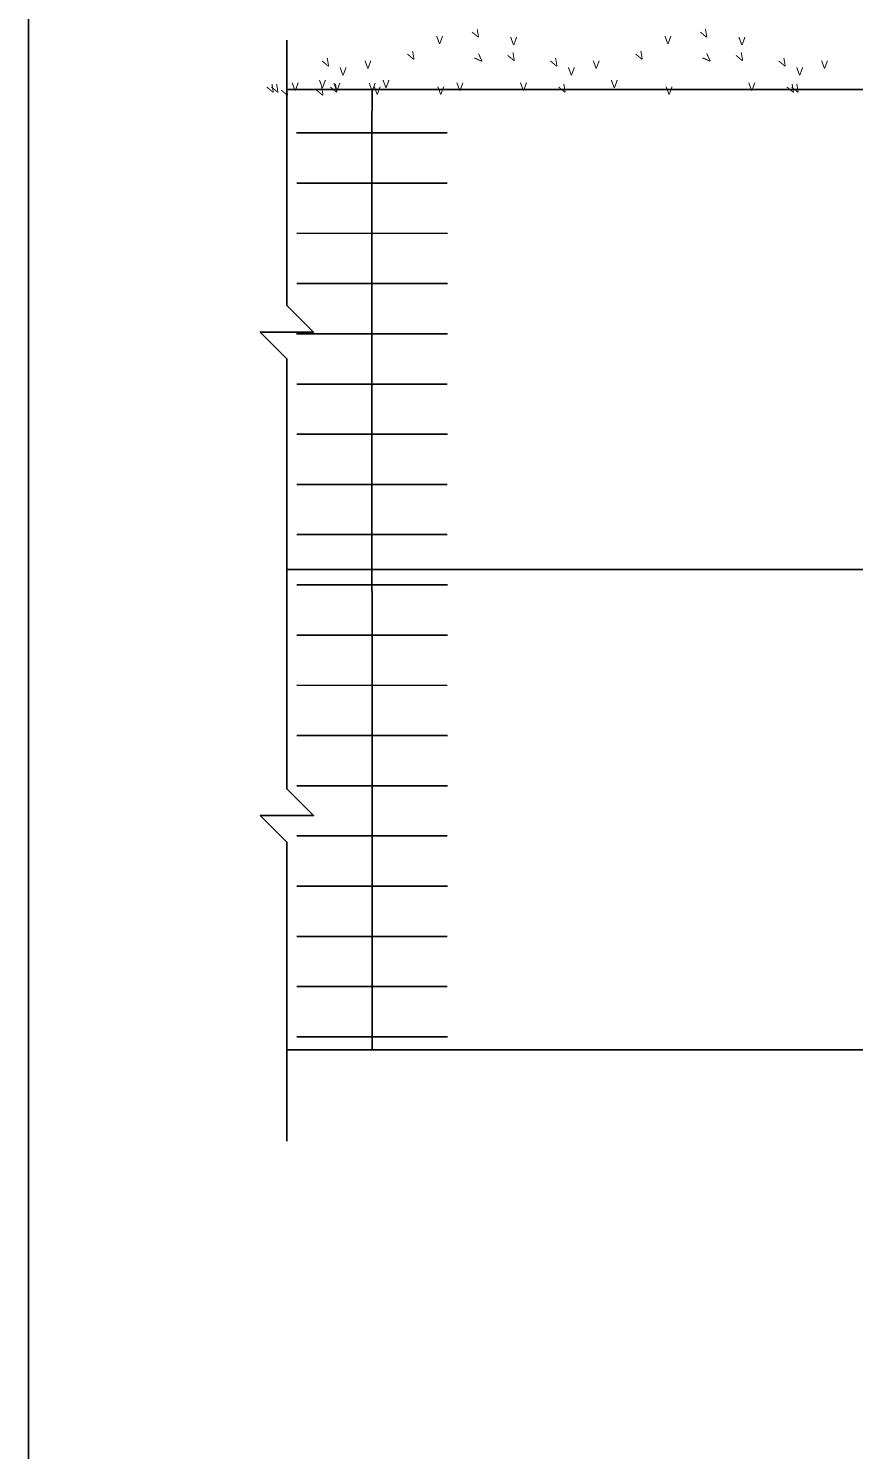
# Model space of a CAD drawing. Extents: x 1007 to 1035.5, y 1000.5 to 1021.5.
# Drawn here: x 1007 to 1009.062, y 1010.702 to 1014.254 of the extents above; entities that cross this region are included whole.
import ezdxf

# ---------------------------------------------------------------- set-up
doc = ezdxf.new("R2010")
doc.units = 0
for name, color, linetype in [('Level 1', 7, 'Continuous'), ('Level 10', 7, 'Continuous'), ('Level 11', 7, 'Continuous')]:
    doc.layers.add(name, color=color, linetype=linetype)

msp = doc.modelspace()

# ---------------------------------------------------------------- linework, layer by layer
at = {"layer": 'Level 1'}
for p, q in [((1007.6459, 1014.2247), (1007.6459, 1013.6618)), ((1007.6459, 1014.1016), (1013.2087, 1014.1016)), ((1007.8586, 1013.9928), (1007.8587, 1014.1016)), ((1007.6703, 1013.9929), (1008.0469, 1013.9929)), ((1007.8587, 1011.7016), (1007.8586, 1013.9928)), ((1007.6704, 1013.8675), (1008.0469, 1013.8675)), ((1007.6704, 1013.742), (1008.047, 1013.7419)), ((1007.6704, 1013.6163), (1008.047, 1013.6163)), ((1007.6703, 1013.491), (1008.047, 1013.491)), ((1007.6704, 1013.3654), (1008.0469, 1013.3654)), ((1007.6459, 1013.3284), (1007.6459, 1012.4533)), ((1007.6705, 1013.2399), (1008.047, 1013.2399)), ((1007.6704, 1013.1143), (1008.0469, 1013.1144)), ((1007.6704, 1012.9889), (1008.0469, 1012.989)), ((1007.6459, 1012.9016), (1011.3127, 1012.9016)), ((1007.6705, 1012.8634), (1008.0471, 1012.8635)), ((1007.6704, 1012.7379), (1008.047, 1012.7378)), ((1007.6704, 1012.6124), (1008.0469, 1012.6123)), ((1007.6704, 1012.4869), (1008.047, 1012.4868)), ((1007.6704, 1012.3614), (1008.047, 1012.3613)), ((1007.6705, 1012.2359), (1008.0469, 1012.2359)), ((1007.6459, 1012.12), (1007.6459, 1011.4728)), ((1007.6705, 1012.1103), (1008.047, 1012.1104)), ((1007.6704, 1011.9848), (1008.0469, 1011.9849)), ((1007.6705, 1011.8593), (1008.0469, 1011.8593)), ((1007.6705, 1011.7338), (1008.0471, 1011.7339)), ((1007.6459, 1011.7016), (1023.6135, 1011.7016))]:
    msp.add_line(p, q, dxfattribs=at)
for points in [[(1007.6459, 1013.3284), (1007.6459, 1013.4284), (1007.5793, 1013.4951), (1007.7126, 1013.4951), (1007.6459, 1013.5618), (1007.6459, 1013.6618)], [(1007.6459, 1012.12), (1007.6459, 1012.22), (1007.5793, 1012.2867), (1007.7126, 1012.2867), (1007.6459, 1012.3533), (1007.6459, 1012.4533)]]:
    msp.add_lwpolyline(points, dxfattribs=at)
at = {"layer": 'Level 10'}
msp.add_line((1007, 1021.5), (1007, 1000.5), dxfattribs=at)
at = {"layer": 'Level 11'}
msp.add_lwpolyline([(1007, 1000.5), (1035.5, 1000.5), (1035.5, 1021.5), (1007, 1021.5)], close=True, dxfattribs=at)

# ---------------------------------------------------------------- texts
at = {"layer": 'Level 1'}
for p in [(1008.0187, 1014.2152), (1008.2037, 1014.2123), (1008.5893, 1014.2152), (1008.7743, 1014.2123), (1007.7774, 1014.1368), (1007.8395, 1014.1539), (1008.348, 1014.1368), (1008.4101, 1014.1539), (1008.9186, 1014.1368), (1008.9807, 1014.1539), (1007.7258, 1014.1053), (1007.8847, 1014.1053), (1008.4553, 1014.1053), (1007.6577, 1014.0983), (1007.7619, 1014.0976), (1007.8502, 1014.0976), (1007.8628, 1014.0887), (1008.0216, 1014.0887), (1008.0694, 1014.0983), (1008.2283, 1014.0983), (1008.5922, 1014.0887), (1008.7988, 1014.0983)]:
    msp.add_text('V', height=0.02, dxfattribs=at).set_placement(p)
for rotation, p in [(29.9221, (1008.1173, 1014.2271)), (29.9221, (1008.6878, 1014.2271)), (29.9221, (1007.9558, 1014.1721)), (45, (1008.1273, 1014.1655)), (29.9221, (1008.2066, 1014.1687)), (29.9221, (1008.5263, 1014.1721)), (45, (1008.6978, 1014.1655)), (29.9221, (1008.7772, 1014.1687)), (29.9221, (1007.7425, 1014.1549)), (29.9221, (1008.3131, 1014.1549)), (29.9221, (1008.8837, 1014.1549)), (29.9221, (1007.6043, 1014.0897)), (29.9221, (1007.616, 1014.0897)), (29.9221, (1007.6403, 1014.082)), (29.9221, (1007.7286, 1014.082)), (29.9221, (1007.7631, 1014.0897)), (29.9221, (1008.3337, 1014.0897)), (29.9221, (1008.9043, 1014.0897)), (29.9221, (1008.916, 1014.0897))]:
    msp.add_text('V', height=0.02, rotation=rotation, dxfattribs=at).set_placement(p)

doc.saveas('drawing.dxf')
